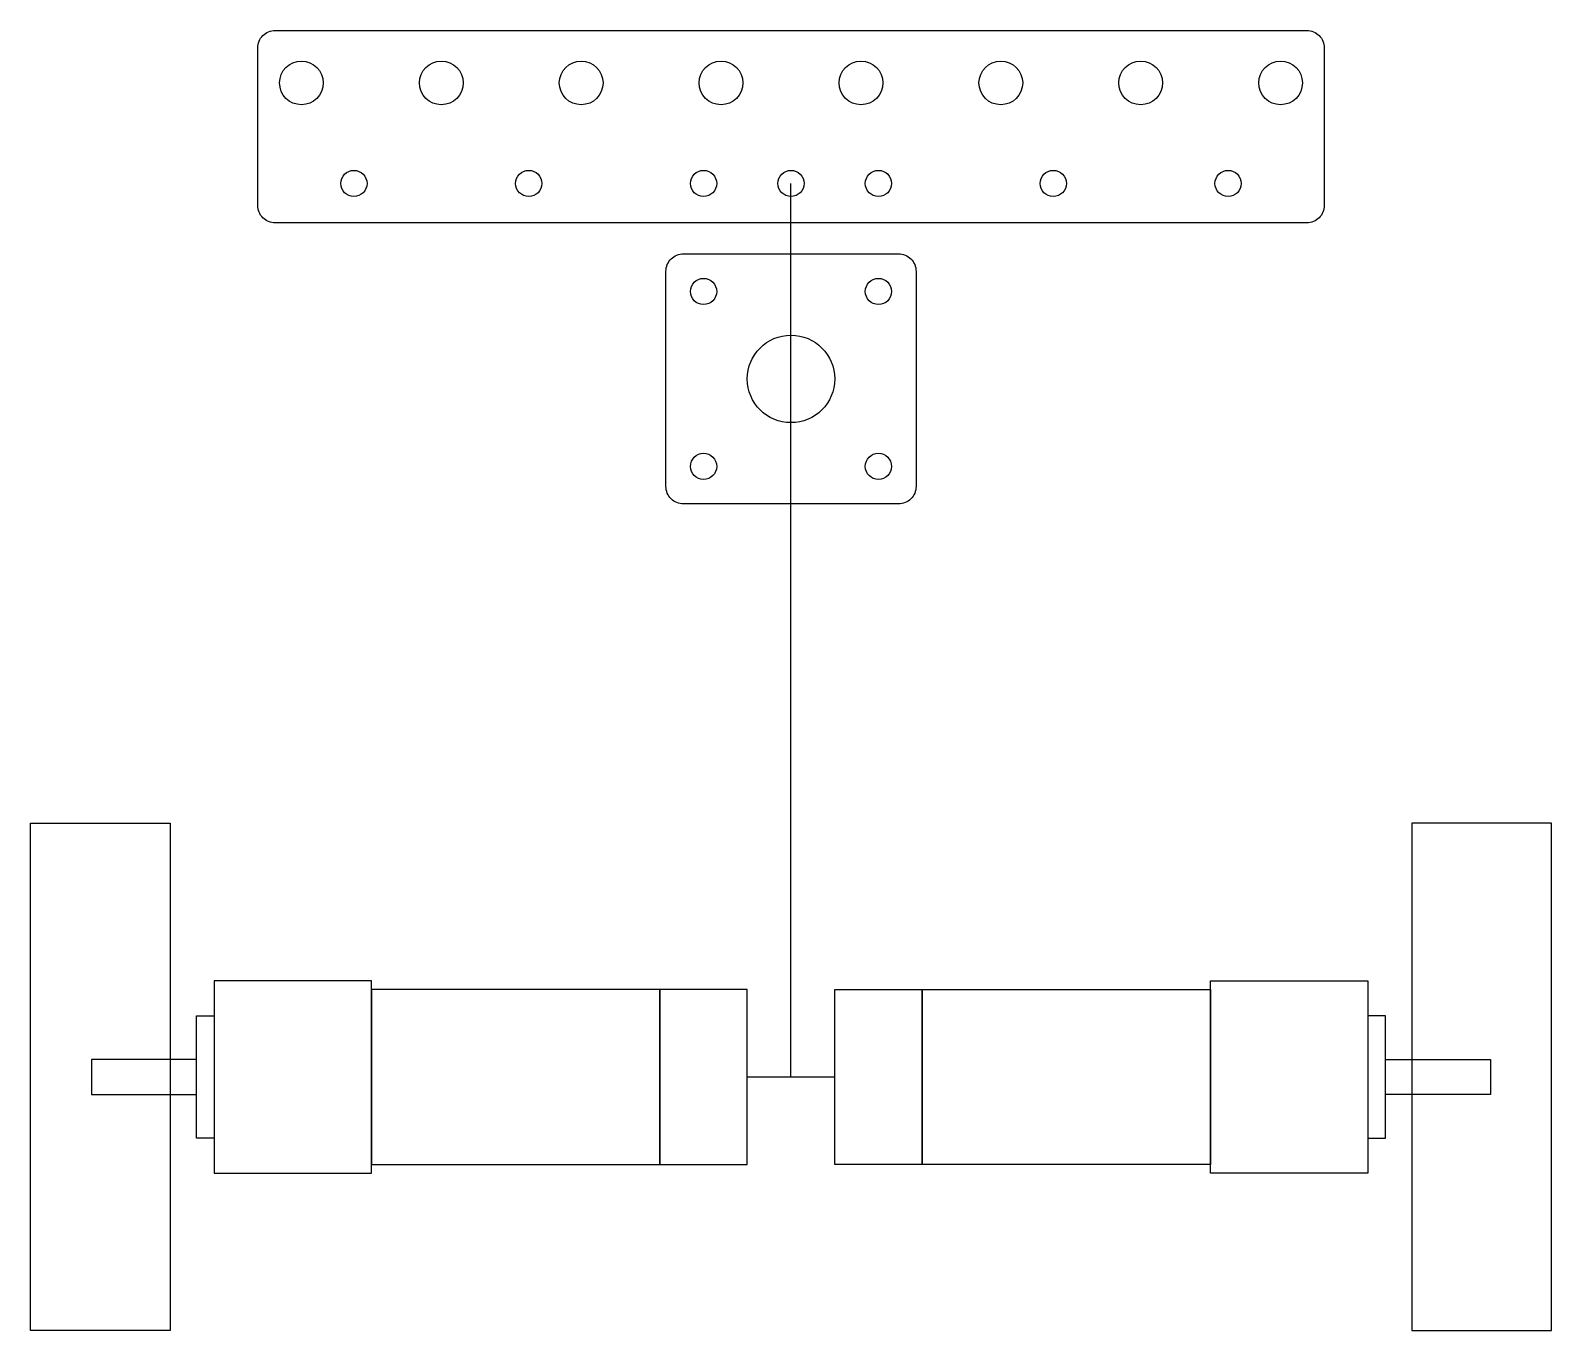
# Model space of a CAD drawing. Header units: inches. Extents: x 24 to 198, y 23 to 172.
import ezdxf

# ---------------------------------------------------------------- set-up
doc = ezdxf.new("R2010")
doc.units = ezdxf.units.IN
doc.header["$MEASUREMENT"] = 0

msp = doc.modelspace()

# ---------------------------------------------------------------- linework, layer by layer
for p, q in [((111, 52), (111, 154.16)), ((106, 52), (116, 52))]:
    msp.add_line(p, q)
for points in [[(52, 171.66), (170, 171.66, -0.414214), (172, 169.66), (172, 151.66, -0.414214), (170, 149.66), (52, 149.66, -0.414214), (50, 151.66), (50, 169.66, -0.414214)], [(98.7, 146.11), (123.3, 146.11, -0.414214), (125.3, 144.11), (125.3, 119.51, -0.414214), (123.3, 117.51), (98.7, 117.51, -0.414214), (96.7, 119.51), (96.7, 144.11, -0.414214)]]:
    msp.add_lwpolyline(points, format="xyb", close=True)
for points in [[(24, 23), (24, 81), (40, 81), (40, 23)], [(198, 23), (198, 81), (182, 81), (182, 23)], [(63, 41), (63, 63), (45, 63), (45, 41)], [(159, 41), (159, 63), (177, 63), (177, 41)], [(96, 42), (96, 62), (63, 62), (63, 42)], [(106, 62), (96, 62), (96, 42), (106, 42)], [(116, 62), (126, 62), (126, 42), (116, 42)], [(126, 42), (126, 62), (159, 62), (159, 42)], [(43, 45), (43, 59), (45, 59), (45, 45)], [(179, 45), (179, 59), (177, 59), (177, 45)], [(43, 50), (43, 54), (31, 54), (31, 50)], [(179, 50), (179, 54), (191, 54), (191, 50)]]:
    msp.add_lwpolyline(points, close=True)
for centre, radius in [((55, 165.66), 2.5), ((71, 165.66), 2.5), ((87, 165.66), 2.5), ((103, 165.66), 2.5), ((119, 165.66), 2.5), ((135, 165.66), 2.5), ((151, 165.66), 2.5), ((167, 165.66), 2.5), ((61, 154.16), 1.5), ((81, 154.16), 1.5), ((101, 154.16), 1.5), ((111, 154.16), 1.5), ((121, 154.16), 1.5), ((141, 154.16), 1.5), ((161, 154.16), 1.5), ((101, 141.81), 1.5), ((121, 141.81), 1.5), ((111, 131.81), 5), ((101, 121.81), 1.5), ((121, 121.81), 1.5)]:
    msp.add_circle(centre, radius)

doc.saveas('drawing.dxf')
